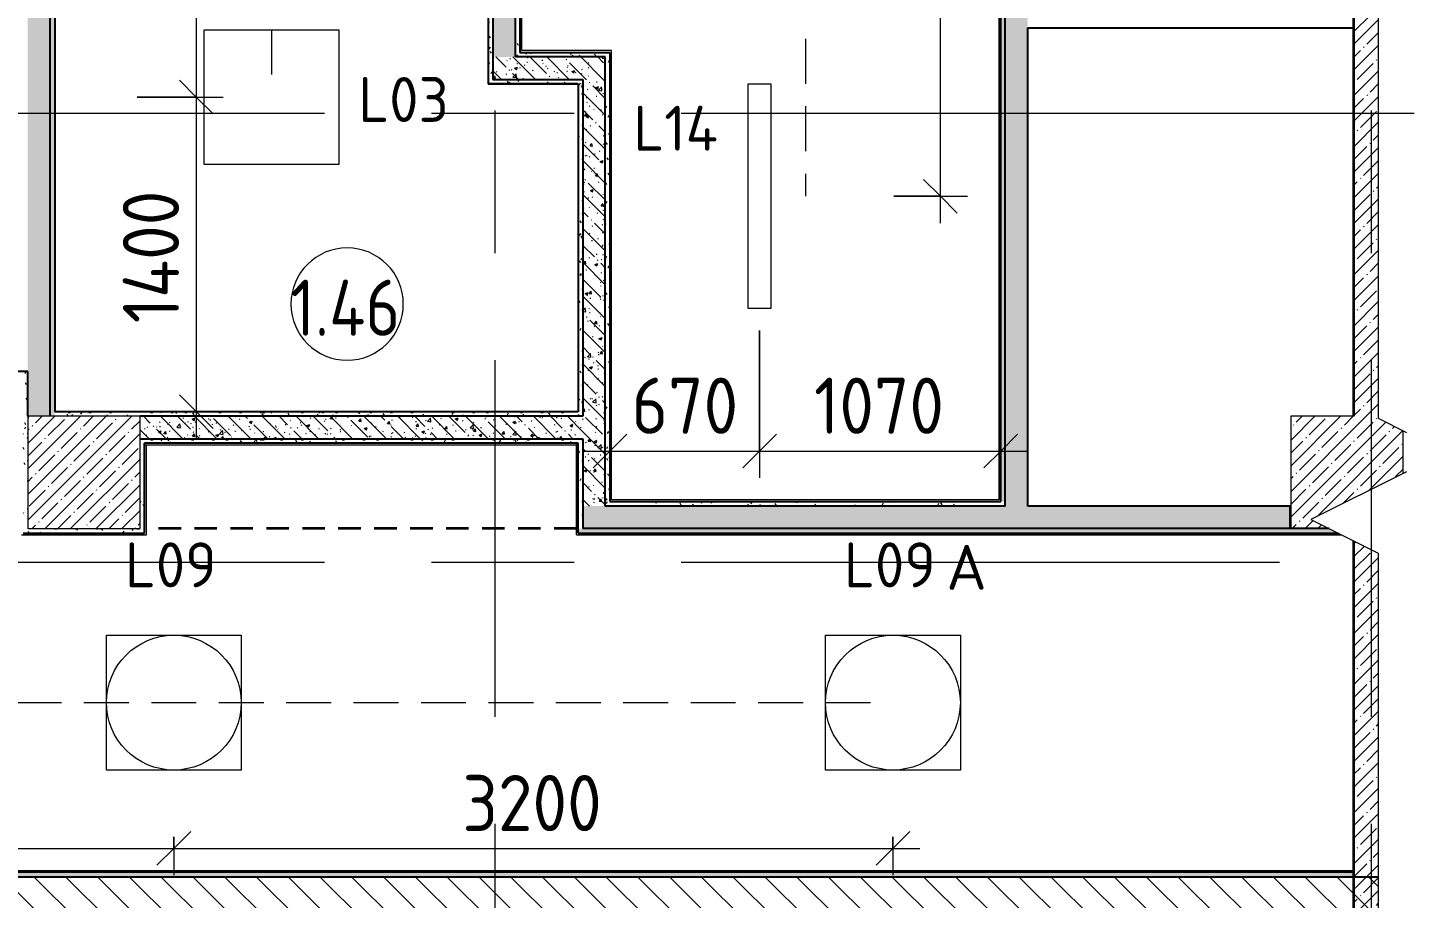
# Model space of a CAD drawing. Header units: millimetres. Extents: x 35802 to 233035, y -8553 to 29000.
# Drawn here: x 78580 to 84750, y 13504 to 17380 of the extents above; entities that cross this region are included whole.
import ezdxf

# ---------------------------------------------------------------- set-up
doc = ezdxf.new("R2010")
doc.units = ezdxf.units.MM
for name, pattern in [('200_ШТРИХ_ш1п0_6_', [160, 100, -60]), ('ADSK_Штрих_ш2 п1', [300, 200, -100]), ('Осевая', [3175, 635, -476.25, 1587.5, -476.25])]:
    doc.linetypes.add(name, pattern=pattern)
for name, color, linetype, lineweight in [('A-ANNO-DIMS', 7, 'Continuous', 9), ('A-ANNO-DIMS-100', 7, 'Continuous', 9), ('A-ANNO-NOTE', 7, 'Continuous', 9), ('A-AREA-1', 7, '200_ШТРИХ_ш1п0_6_', 35), ('A-AREA-IDEN', 7, 'Continuous', 9), ('A-DETL-1', 7, 'ADSK_Штрих_ш2 п1', 9), ('A-DETL-GENF', 7, 'Continuous', 9), ('E-LITE-EQPM-IDEN', 7, 'Continuous', 9), ('I-WALL', 7, 'Continuous', 9), ('S-COLS', 7, 'Continuous', 9), ('Оси', 7, 'Continuous', 9), ('Оси-2', 7, 'Осевая', 9)]:
    doc.layers.add(name, color=color, linetype=linetype, lineweight=lineweight)
for name, color, linetype, lineweight, true_color in [('A-WALL-1', 7, 'Continuous', 35, 0x3c3c3c), ('A-WALL-2', 7, 'Continuous', 25, 0x3c3c3c), ('A-WALL-FNSH-2', 7, 'Continuous', 13, 0x3c3c3c), ('G-ANNO-TEXT-1', 1, 'Continuous', 9, 0xff0000)]:
    doc.layers.add(name, color=color, linetype=linetype, lineweight=lineweight, true_color=true_color)
doc.styles.add('GOST Common', font='GOST_Common.ttf', dxfattribs={"height": 200})
doc.styles.add('GOST Common_1', font='GOST_Common.ttf', dxfattribs={"width": 0.9, "height": 250})
doc.styles.add('ISOCPEUR', font='isocpeur.ttf', dxfattribs={"width": 0.9, "height": 250})
doc.styles.add('ISOCPEUR_1', font='isocpeur.ttf', dxfattribs={"height": 200})
doc.dimstyles.new('ISO-2_5_0_9К_БОЛЬШОЙ', dxfattribs={"dimscale": 304.8, "dimtxt": 248.995294, "dimasz": 0.492126, "dimexe": 0.393701, "dimexo": 0.984252, "dimgap": 0, "dimtad": 1, "dimdec": 0, "dimrnd": 10, "dimzin": 0, "dimdsep": 46, "dimtxsty": 'ISOCPEUR', "dimblk1": 'OBLIQUE', "dimblk2": 'OBLIQUE', "dimsah": 1, "dimcen": 0.09, "dimdle": 0.393701, "dimazin": 0, "dimtfac": 1, "dimtdec": 4, "dimtix": 1, "dimtmove": 0, "dimatfit": 3, "dimfxl": 1, "dimtvp": 1, "dimtolj": 1, "dimtzin": 0, "dimarcsym": 2})
pattern_1 = [(45, (0, 0), (-57.02463, 57.02463), []), (45, (57.025, 0), (-57.02463, 57.02463), [100.806, -20.161, 3.353, -16.808])]
pattern_2 = [(135, (0, 0), (-75.43415, -75.43415), [106.68, -17.78, 3.556, -17.78]), (135, (0, 75.39), (-75.43415, -75.43415), []), (50, (0, 0), (127.52922, -11.15758), [13.335, -146.685]), (355, (0, 0), (-24.66966, 133.74002), [10.668, -117.348]), (100.451, (10.63, -0.93), (102.85973, 122.58178), [11.333, -124.663]), (46.184, (0, 35.56), (189.75516, -29.43036), [20.002, -220.027]), (96.636, (15.81, 33.1), (166.1822, 173.1996), [17, -186.995]), (351.184, (0, 35.56), (166.18393, 173.19757), [16.002, -176.022]), (21, (17.78, 26.67), (106.13027, -71.58603), [13.335, -146.685]), (326, (17.78, 26.67), (43.26188, 128.93175), [10.668, -117.348]), (71.451, (26.62, 20.7), (149.39198, 57.34505), [11.333, -124.663]), (37.5, (0, 0), (2.162228, 59.188357), [3.353, -112.573, 3.353, -115.773, -117.792]), (37.5, (0, 0), (2.162228, 59.188357), [-235.052, 3.353, -114.44]), (7.5, (0, 0), (46.773857, 70.126152), [3.353, -64.567, 3.353, -109.906, -44.894]), (7.5, (0, 0), (46.773857, 70.126152), [-181.178, 3.353, -41.542]), (327.5, (-39.65, 0), (94.91367, -4.010093), [3.353, -41.097, 3.353, -135.331, -184.023]), (327.5, (-39.65, 0), (94.91367, -4.010093), [-183.134, 3.353, -180.67]), (317.5, (-57.43, 0), (103.69057, 17.79882), [3.353, -54.432, 3.353, -88.748, -130.683]), (317.5, (-57.43, 0), (103.69057, 17.79882), [-149.885, 3.353, -127.33])]
pattern_3 = [(0, (0, 0), (121.92, 30.48), [10.058, -81.382, 10.058, -81.382, -487.68]), (0, (0, 0), (121.92, 30.48), [-182.88, 10.058, -172.822, 10.058, -81.382, -213.36]), (0, (0, 0), (121.92, 30.48), [-457.2, 10.058, -50.902, 10.058, -142.342]), (120, (45.72, 15.24), (-87.356454, 90.345817), [10.058, -81.382, 10.058, -81.382, -487.68]), (120, (45.72, 15.24), (-87.356454, 90.345817), [-182.88, 10.058, -172.822, 10.058, -81.382, -213.36]), (120, (45.72, 15.24), (-87.356454, 90.345817), [-457.2, 10.058, -50.902, 10.058, -142.342]), (240, (60.96, 76.2), (-34.563546, -120.825817), [10.058, -81.382, 10.058, -81.382, -487.68]), (240, (60.96, 76.2), (-34.563546, -120.825817), [-182.88, 10.058, -172.822, 10.058, -81.382, -213.36]), (240, (60.96, 76.2), (-34.563546, -120.825817), [-457.2, 10.058, -50.902, 10.058, -142.342])]

# ---------------------------------------------------------------- blocks, each defined once
blk = doc.blocks.new('BSC_Колонна _Прямоугольная - 500х500-V31-План расстановки осветительного оборудования 1 этажа в осях 12-23')
at = {"layer": 'S-COLS'}
h = blk.add_hatch(dxfattribs=at)
h.set_pattern_fill('FP_43', color=256, style=0, pattern_type=2)
h.set_pattern_definition([(45, (-78830, -15400), (-57.02463, 57.02463), []), (45, (-78772.975, -15400), (-57.02463, 57.02463), [100.806, -20.161, 3.353, -16.808])])
h.paths.add_polyline_path([(-250, -250), (250, -250), (250, 250), (-250, 250), (-250, -207.4)])
for p, q in [((250, 250), (-250, 250)), ((-250, 250), (-250, -250)), ((250, -250), (250, 250)), ((-250, -250), (250, -250))]:
    blk.add_line(p, q, dxfattribs=at)
blk = doc.blocks.new('DET_L_Линия разрыва - М100-30654842-План расстановки осветительного оборудования 1 этажа в осях 12-23')
at = {"layer": 'A-DETL-GENF'}
for p, q in [((11889.9, 300), (11739.9, 0)), ((12102.3, -124.9), (11889.9, 300)), ((11739.9, 0), (0, 0)), ((12339.9, 0), (12277.4, -124.9)), ((24079.7, 0), (12339.9, 0))]:
    blk.add_line(p, q, dxfattribs=at)
blk = doc.blocks.new('Марка_Помещения - Номер-25198446-План расстановки осветительного оборудования 1 этажа в осях 12-23')
at = {"layer": 'A-AREA-IDEN'}
for start, end in [(360, 180), (180, 360)]:
    blk.add_arc((0, 0), 2.5, start, end, dxfattribs=at)
blk = doc.blocks.new('DIMBLOCK129-План расстановки осветительного оборудования 1 этажа в осях 12-23')
at = {"layer": 'A-ANNO-DIMS-100', "lineweight": 20}
for p, q in [((79329.8, 18571), (79254.8, 18646)), ((79329.8, 18571), (79404.8, 18496)), ((79329.8, 17071), (79254.8, 17146)), ((79329.8, 17071), (79404.8, 16996))]:
    blk.add_line(p, q, dxfattribs=at)
at = {"layer": 'A-ANNO-DIMS-100'}
for p, q in [((79329.8, 18691), (79329.8, 17071)), ((79067.4, 18571), (79449.8, 18571)), ((79329.8, 18571), (79067.4, 18571)), ((79067.4, 17071), (79449.8, 17071)), ((79329.8, 17071), (79067.4, 17071))]:
    blk.add_line(p, q, dxfattribs=at)
at = {"layer": 'A-ANNO-DIMS-100', "color": 0, "insert": (79003.2, 17526.5), "char_height": 250, "width": 706.764, "attachment_point": 1, "rotation": 90, "line_spacing_factor": 1.149209, "style": 'ISOCPEUR'}
blk.add_mtext('1500', dxfattribs=at)
blk = doc.blocks.new('_Oblique')
at = {"color": 0, "linetype": 'ByBlock', "lineweight": -2}
blk.add_line((-0.5, -0.5), (0.5, 0.5), dxfattribs=at)
blk = doc.blocks.new('DIMBLOCK130-План расстановки осветительного оборудования 1 этажа в осях 12-23')
at = {"layer": 'A-ANNO-DIMS-100', "lineweight": 20}
for p, q in [((79329.8, 17071), (79254.8, 17146)), ((79329.8, 17071), (79404.8, 16996)), ((79329.8, 15671), (79254.8, 15746)), ((79329.8, 15671), (79404.8, 15596))]:
    blk.add_line(p, q, dxfattribs=at)
at = {"layer": 'A-ANNO-DIMS-100'}
for p, q in [((79067.4, 17071), (79449.8, 17071)), ((79329.8, 17071), (79067.4, 17071)), ((79329.8, 17071), (79329.8, 15551)), ((79135.8, 15671), (79449.8, 15671)), ((79329.8, 15671), (79135.8, 15671))]:
    blk.add_line(p, q, dxfattribs=at)
at = {"layer": 'A-ANNO-DIMS-100', "color": 0, "insert": (79003.2, 16064.5), "char_height": 250, "width": 735.494, "attachment_point": 1, "rotation": 90, "line_spacing_factor": 1.149209, "style": 'ISOCPEUR'}
blk.add_mtext('1400', dxfattribs=at)
blk = doc.blocks.new('DIMBLOCK131-План расстановки осветительного оборудования 1 этажа в осях 12-23')
at = {"layer": 'A-ANNO-DIMS-100'}
for p, q in [((81836.5, 16032.3), (81836.5, 15375.4)), ((81836.5, 15495.4), (81836.5, 16032.3)), ((81171, 15301.4), (81171, 15615.4)), ((81051, 15495.4), (81836.5, 15495.4)), ((81171, 15495.4), (81171, 15301.4))]:
    blk.add_line(p, q, dxfattribs=at)
at = {"layer": 'A-ANNO-DIMS-100', "lineweight": 20}
for p, q in [((81171, 15495.4), (81246, 15570.4)), ((81836.5, 15495.4), (81911.5, 15570.4)), ((81171, 15495.4), (81096, 15420.4)), ((81836.5, 15495.4), (81761.5, 15420.4))]:
    blk.add_line(p, q, dxfattribs=at)
at = {"layer": 'A-ANNO-DIMS-100', "color": 0, "insert": (81266.7, 15822), "char_height": 250, "width": 568.858, "attachment_point": 1, "line_spacing_factor": 1.149209, "style": 'ISOCPEUR'}
blk.add_mtext('670', dxfattribs=at)
blk = doc.blocks.new('DIMBLOCK132-План расстановки осветительного оборудования 1 этажа в осях 12-23')
at = {"layer": 'A-ANNO-DIMS-100'}
for p, q in [((81836.5, 16032.3), (81836.5, 15375.4)), ((81836.5, 15495.4), (81836.5, 16032.3)), ((82910, 15301.4), (82910, 15615.4)), ((81836.5, 15495.4), (83030, 15495.4)), ((82910, 15495.4), (82910, 15301.4))]:
    blk.add_line(p, q, dxfattribs=at)
at = {"layer": 'A-ANNO-DIMS-100', "lineweight": 20}
for p, q in [((81836.5, 15495.4), (81911.5, 15570.4)), ((82910, 15495.4), (82985, 15570.4)), ((81836.5, 15495.4), (81761.5, 15420.4)), ((82910, 15495.4), (82835, 15420.4))]:
    blk.add_line(p, q, dxfattribs=at)
at = {"layer": 'A-ANNO-DIMS-100', "color": 0, "insert": (82078.8, 15822), "char_height": 250, "width": 706.764, "attachment_point": 1, "line_spacing_factor": 1.149209, "style": 'ISOCPEUR'}
blk.add_mtext('1070', dxfattribs=at)
blk = doc.blocks.new('DIMBLOCK133-План расстановки осветительного оборудования 1 этажа в осях 12-23')
at = {"layer": 'A-ANNO-DIMS-100', "lineweight": 20}
for p, q in [((82641.6, 18830), (82566.6, 18905)), ((82641.6, 18830), (82716.6, 18755)), ((82641.6, 16629.8), (82566.6, 16704.8)), ((82641.6, 16629.8), (82716.6, 16554.8))]:
    blk.add_line(p, q, dxfattribs=at)
at = {"layer": 'A-ANNO-DIMS-100'}
for p, q in [((82434, 18830), (82761.6, 18830)), ((82641.6, 18830), (82434, 18830)), ((82641.6, 16509.8), (82641.6, 18830)), ((82434, 16629.8), (82761.6, 16629.8)), ((82641.6, 16629.8), (82434, 16629.8))]:
    blk.add_line(p, q, dxfattribs=at)
at = {"layer": 'A-ANNO-DIMS-100', "color": 0, "insert": (82314.9, 17413.8), "char_height": 250, "width": 758.478, "attachment_point": 1, "rotation": 90, "line_spacing_factor": 1.149209, "style": 'ISOCPEUR'}
blk.add_mtext('2200', dxfattribs=at)
blk = doc.blocks.new('DIMBLOCK189-План расстановки осветительного оборудования 1 этажа в осях 12-23')
at = {"layer": 'A-ANNO-DIMS-100', "lineweight": 20}
for p, q in [((76030, 13726.3), (76105, 13801.3)), ((79230, 13726.3), (79305, 13801.3)), ((76030, 13726.3), (75955, 13651.3)), ((79230, 13726.3), (79155, 13651.3))]:
    blk.add_line(p, q, dxfattribs=at)
at = {"layer": 'A-ANNO-DIMS-100'}
for p, q in [((76030, 13777.5), (76030, 13606.3)), ((76030, 13726.3), (76030, 13777.5)), ((79230, 13777.5), (79230, 13606.3)), ((79230, 13726.3), (79230, 13777.5)), ((76030, 13726.3), (79230, 13726.3))]:
    blk.add_line(p, q, dxfattribs=at)
at = {"layer": 'A-ANNO-DIMS-100', "color": 0, "insert": (77314, 14052.9), "char_height": 250, "width": 758.478, "attachment_point": 1, "line_spacing_factor": 1.149209, "style": 'ISOCPEUR'}
blk.add_mtext('3200', dxfattribs=at)
blk = doc.blocks.new('DIMBLOCK190-План расстановки осветительного оборудования 1 этажа в осях 12-23')
at = {"layer": 'A-ANNO-DIMS-100', "lineweight": 20}
for p, q in [((79230, 13726.3), (79305, 13801.3)), ((82430, 13726.3), (82505, 13801.3)), ((79230, 13726.3), (79155, 13651.3)), ((82430, 13726.3), (82355, 13651.3))]:
    blk.add_line(p, q, dxfattribs=at)
at = {"layer": 'A-ANNO-DIMS-100'}
for p, q in [((79230, 13777.5), (79230, 13606.3)), ((79230, 13726.3), (79230, 13777.5)), ((82430, 13777.5), (82430, 13606.3)), ((82430, 13726.3), (82430, 13777.5)), ((79230, 13726.3), (82550, 13726.3))]:
    blk.add_line(p, q, dxfattribs=at)
at = {"layer": 'A-ANNO-DIMS-100', "color": 0, "insert": (80514, 14052.9), "char_height": 250, "width": 758.478, "attachment_point": 1, "line_spacing_factor": 1.149209, "style": 'ISOCPEUR'}
blk.add_mtext('3200', dxfattribs=at)

msp = doc.modelspace()

# ---------------------------------------------------------------- hatches: boundary and pattern name
at = {"layer": 'I-WALL'}
h = msp.add_hatch(dxfattribs=at)
h.set_pattern_fill('FP_21', color=256, style=0, pattern_type=2)
h.set_pattern_definition(pattern_2)
h.paths.add_polyline_path([(78579.8, 15150), (78580, 15150.8), (78580, 15650), (78679.8, 15650), (78679.8, 18600), (78580, 18600), (78580, 19100), (78679.8, 19100), (78679.8, 21150), (78579.8, 21150), (78579.8, 15192.6)])
h = msp.add_hatch(dxfattribs=at)
h.set_pattern_fill('FP_67', color=256, style=0, pattern_type=2)
h.set_pattern_definition(pattern_3)
h.paths.add_polyline_path([(80630, 17150), (80650, 17150), (80650, 20050), (80630, 20050), (80630, 17261)])
h = msp.add_hatch(dxfattribs=at)
h.set_pattern_fill('FP_21', color=256, style=0, pattern_type=2)
h.set_pattern_definition(pattern_2)
h.paths.add_polyline_path([(80750, 17250), (80750, 20050), (80650, 20050), (80650, 17250)])
h = msp.add_hatch(dxfattribs=at)
h.set_pattern_fill('FP_67', color=256, style=0, pattern_type=2)
h.set_pattern_definition(pattern_3)
h.paths.add_polyline_path([(82930, 15270), (82930, 20050), (82910, 20050), (82910, 15270)])
h = msp.add_hatch(dxfattribs=at)
h.set_pattern_fill('FP_21', color=256, style=0, pattern_type=2)
h.set_pattern_definition(pattern_2)
h.paths.add_polyline_path([(83030, 15250), (83030, 20050), (82930, 20050), (82930, 15250)])
h = msp.add_hatch(dxfattribs=at)
h.set_pattern_fill('FP_67', color=256, style=0, pattern_type=2)
h.set_pattern_definition(pattern_3)
h.paths.add_polyline_path([(80770, 17250), (80770, 19730), (80750, 19730), (80750, 17250)])
h = msp.add_hatch(dxfattribs=at)
h.set_pattern_fill('FP_67', color=256, style=0, pattern_type=2)
h.set_pattern_definition(pattern_3)
h.paths.add_polyline_path([(78679.8, 15650), (78699.8, 15650), (78699.8, 18580), (78679.8, 18580), (78679.8, 17261)])
h = msp.add_hatch(dxfattribs=at)
h.set_pattern_fill('FP_1', color=256, style=0, pattern_type=2)
h.set_pattern_definition(pattern_1)
h.paths.add_polyline_path([(84590, 15650), (84590, 18600), (84480, 18600), (84480, 15650)])
h = msp.add_hatch(dxfattribs=at)
h.set_pattern_fill('FP_21', color=256, style=0, pattern_type=2)
h.set_pattern_definition(pattern_2)
h.paths.add_polyline_path([(81050, 17150), (81150, 17150), (81150, 17250), (80650, 17250), (80650, 17150)])
h = msp.add_hatch(dxfattribs=at)
h.set_pattern_fill('FP_67', color=256, style=0, pattern_type=2)
h.set_pattern_definition(pattern_3)
h.paths.add_polyline_path([(81150, 17250), (81170, 17250), (81170, 17270), (80770, 17270), (80770, 17250)])
h = msp.add_hatch(dxfattribs=at)
h.set_pattern_fill('FP_67', color=256, style=0, pattern_type=2)
h.set_pattern_definition(pattern_3)
h.paths.add_polyline_path([(81170, 15250), (81170, 17250), (81150, 17250), (81150, 15250)])
h = msp.add_hatch(dxfattribs=at)
h.set_pattern_fill('FP_67', color=256, style=0, pattern_type=2)
h.set_pattern_definition(pattern_3)
h.paths.add_polyline_path([(81029, 17130), (81030, 17130), (81030, 17150), (80630, 17150), (80630, 17130)])
h = msp.add_hatch(dxfattribs=at)
h.set_pattern_fill('FP_67', color=256, style=0, pattern_type=2)
h.set_pattern_definition(pattern_3)
h.paths.add_polyline_path([(81030, 15670), (81050, 15670), (81050, 17150), (81030, 17150), (81030, 15683)])
h = msp.add_hatch(dxfattribs=at)
h.set_pattern_fill('FP_21', color=256, style=0, pattern_type=2)
h.set_pattern_definition(pattern_2)
h.paths.add_polyline_path([(81150, 15250), (81150, 17150), (81050, 17150), (81050, 15250)])
h = msp.add_hatch(dxfattribs=at)
h.set_pattern_fill('FP_67', color=256, style=0, pattern_type=2)
h.set_pattern_definition(pattern_3)
h.paths.add_polyline_path([(78560, 15150), (78580, 15150), (78580, 15850), (78560, 15850), (78560, 15192.6)])
h = msp.add_hatch(dxfattribs=at)
h.set_pattern_fill('FP_67', color=256, style=0, pattern_type=2)
h.set_pattern_definition(pattern_3)
h.paths.add_polyline_path([(81050, 15650), (81050, 15670), (78699.8, 15670), (78699.8, 15650), (80361.9, 15650)])
h = msp.add_hatch(dxfattribs=at)
h.set_pattern_fill('FP_21', color=256, style=0, pattern_type=2)
h.set_pattern_definition(pattern_2)
h.paths.add_polyline_path([(81050, 15550), (81050, 15650), (79080, 15650), (79080, 15550), (80361.9, 15550)])
h = msp.add_hatch(dxfattribs=at)
h.set_pattern_fill('FP_67', color=256, style=0, pattern_type=2)
h.set_pattern_definition(pattern_3)
h.paths.add_polyline_path([(81022, 15530), (81030, 15530), (81030, 15550), (79080, 15550), (79080, 15530), (80361.9, 15530)])
h = msp.add_hatch(dxfattribs=at)
h.set_pattern_fill('FP_67', color=256, style=0, pattern_type=2)
h.set_pattern_definition(pattern_3)
h.paths.add_polyline_path([(81030, 15150), (81050, 15150), (81050, 15550), (81030, 15550), (81030, 15192.6)])
h = msp.add_hatch(dxfattribs=at)
h.set_pattern_fill('FP_67', color=256, style=0, pattern_type=2)
h.set_pattern_definition(pattern_3)
h.paths.add_polyline_path([(79100, 15130), (79100, 15530), (79080, 15530), (79080, 15130)])
h = msp.add_hatch(dxfattribs=at)
h.set_pattern_fill('FP_21', color=256, style=0, pattern_type=2)
h.set_pattern_definition(pattern_2)
h.paths.add_polyline_path([(84198.4, 15150), (84198.4, 15250), (81050, 15250), (81050, 15150), (83263.9, 15150)])
h = msp.add_hatch(dxfattribs=at)
h.set_pattern_fill('FP_67', color=256, style=0, pattern_type=2)
h.set_pattern_definition(pattern_3)
h.paths.add_polyline_path([(82930, 15250), (82930, 15270), (81170, 15270), (81170, 15250), (81812.9, 15250)])
h = msp.add_hatch(dxfattribs=at)
h.set_pattern_fill('FP_67', color=256, style=0, pattern_type=2)
h.set_pattern_definition(pattern_3)
h.paths.add_polyline_path([(78560, 15130), (78579.8, 15150), (78560, 15150)])
h.paths.add_polyline_path([(79080, 15130), (79080, 15150), (78580, 15150), (78560, 15130), (78910.9, 15130)])
h = msp.add_hatch(dxfattribs=at)
h.set_pattern_fill('FP_67', color=256, style=0, pattern_type=2)
h.set_pattern_definition(pattern_3)
h.paths.add_polyline_path([(84411.8, 15130), (84371.8, 15150), (81030, 15150), (81030, 15130), (84290, 15130)])
h = msp.add_hatch(dxfattribs=at)
h.set_pattern_fill('FP_1', color=256, style=0, pattern_type=2)
h.set_pattern_definition(pattern_1)
h.paths.add_polyline_path([(84480, 11550), (84590, 11550), (84590, 15040.9), (84480, 15095.9), (84480, 11570)])
h = msp.add_hatch(dxfattribs=at)
h.set_pattern_fill('FP_20', color=256, style=0, pattern_type=2)
h.set_pattern_definition([(135, (0, 0), (-70.71068, -70.71068), [])])
h.paths.add_polyline_path([(84590, 13400), (84590, 13600), (68650, 13600), (68650, 13400), (83263.9, 13400)])
h = msp.add_hatch(dxfattribs=at)
h.set_pattern_fill('FP_67', color=256, style=0, pattern_type=2)
h.set_pattern_definition(pattern_3)
h.paths.add_polyline_path([(84480, 13600), (84480, 13620), (70810, 13620), (70810, 13600), (83263.9, 13600)])
at = {"layer": 'S-COLS'}
h = msp.add_hatch(dxfattribs=at)
h.set_pattern_fill('FP_1', color=256, style=0, pattern_type=2)
h.set_pattern_definition(pattern_1)
h.paths.add_polyline_path([(84200, 15150), (84371.8, 15150), (84290, 15190.9), (84700, 15395.9), (84700, 15585.9), (84590, 15640.9), (84590, 15650), (84200, 15650), (84200, 15192.6)])

# ---------------------------------------------------------------- linework, layer by layer
at = {"layer": 'A-ANNO-NOTE'}
for p, q in [((79364.9, 17371), (79964.9, 17371)), ((79364.9, 16771), (79364.9, 17371)), ((79964.9, 17371), (79964.9, 16771)), ((81786.5, 16129.8), (81786.5, 17129.8)), ((81786.5, 17129.8), (81886.5, 17129.8)), ((81886.5, 17129.8), (81886.5, 16129.8)), ((79964.9, 16771), (79364.9, 16771)), ((81886.5, 16129.8), (81786.5, 16129.8)), ((78930, 14675), (79530, 14675)), ((78930, 14075), (78930, 14675)), ((79530, 14675), (79530, 14075)), ((82130, 14675), (82730, 14675)), ((82130, 14075), (82130, 14675)), ((82730, 14675), (82730, 14075)), ((79530, 14075), (78930, 14075)), ((82730, 14075), (82130, 14075))]:
    msp.add_line(p, q, dxfattribs=at)
for centre in [(79230, 14375), (82430, 14375)]:
    msp.add_circle(centre, 300, dxfattribs=at)
at = {"layer": 'A-AREA-1'}
msp.add_line((81022, 15150), (79108, 15150), dxfattribs=at)
at = {"layer": 'A-DETL-1'}
for p, q in [((82040.5, 18830), (82040.5, 16629.8)), ((79664.9, 18571), (79664.9, 17071)), ((72830, 14375), (82430, 14375))]:
    msp.add_line(p, q, dxfattribs=at)
at = {"layer": 'A-WALL-1'}
for p, q in [((84480, 18600), (84480, 15650)), ((84480, 15095.9), (84480, 11550))]:
    msp.add_line(p, q, dxfattribs=at)
at = {"layer": 'A-WALL-2'}
for p, q in [((80630, 17130), (80630, 20030)), ((80650, 20050), (80650, 17150)), ((82910, 15270), (82910, 20030)), ((82930, 15250), (82930, 20050)), ((80750, 17250), (80750, 19750)), ((80770, 19730), (80770, 17270)), ((78679.8, 15650), (78679.8, 18600)), ((78699.8, 18580), (78699.8, 15670)), ((83030, 17380), (84480, 17380)), ((83030, 15250), (83030, 17380)), ((81150, 17250), (80750, 17250)), ((80770, 17270), (81170, 17270)), ((81150, 15250), (81150, 17250)), ((81170, 17270), (81170, 15270)), ((81030, 17130), (80630, 17130)), ((80650, 17150), (81050, 17150)), ((81030, 17130), (81030, 15670)), ((81050, 17150), (81050, 15650)), ((78580, 15850), (76419.8, 15850)), ((78580, 15650), (78580, 15850)), ((81030, 15670), (78699.8, 15670)), ((81050, 15650), (79080, 15650)), ((79080, 15550), (81050, 15550)), ((81050, 15550), (81050, 15150)), ((79100, 15130), (79100, 15530)), ((81030, 15530), (79100, 15530)), ((81030, 15130), (81030, 15530)), ((82930, 15250), (81150, 15250)), ((81170, 15270), (82910, 15270)), ((84198.4, 15250), (83030, 15250)), ((84198.4, 15150), (84198.4, 15250)), ((78560, 15130), (79100, 15130)), ((81030, 15130), (84411.8, 15130)), ((84371.8, 15150), (81050, 15150)), ((70810, 13600), (84590, 13600)), ((84480, 13620), (70830, 13620))]:
    msp.add_line(p, q, dxfattribs=at)
at = {"layer": 'A-WALL-FNSH-2'}
for p, q in [((80629, 20029), (80629, 17129)), ((82902, 20022), (82902, 15278)), ((80778, 17278), (80778, 19722)), ((78700.8, 15671), (78700.8, 18579)), ((81178, 17278), (80778, 17278)), ((81178, 15278), (81178, 17278)), ((80629, 17129), (81029, 17129)), ((81029, 17129), (81029, 15671)), ((81029, 15671), (78700.8, 15671)), ((81022, 15522), (79100, 15522)), ((79108, 15122), (79108, 15522)), ((81022, 15122), (81022, 15530)), ((82902, 15278), (81178, 15278)), ((78552, 15122), (79108, 15122)), ((81022, 15122), (84427.8, 15122)), ((70830, 13628), (84480, 13628))]:
    msp.add_line(p, q, dxfattribs=at)
at = {"layer": 'S-COLS'}
for p, q in [((84480, 15650), (84200, 15650)), ((84200, 15650), (84200, 15150)), ((84700, 15395.9), (84700, 15585.9)), ((84200, 15150), (84371.8, 15150))]:
    msp.add_line(p, q, dxfattribs=at)
at = {"layer": 'Оси'}
for p, q in [((82250, 17000), (84750, 17000)), ((81650, 15000), (84150, 15000))]:
    msp.add_line(p, q, dxfattribs=at)
at = {"layer": 'Оси-2'}
for p, q in [((80660, 501), (80660, 24890.1)), ((84560, 501), (84560, 19415.1)), ((39101.6, 17000), (82250, 17000)), ((39101.6, 15000), (81650, 15000))]:
    msp.add_line(p, q, dxfattribs=at)

# ---------------------------------------------------------------- block references
at = {"layer": 'A-AREA-IDEN', "xscale": 99.99999999999993, "yscale": 99.99999999999993, "zscale": 99.99999999999993}
msp.add_blockref('Марка_Помещения - Номер-25198446-План расстановки осветительного оборудования 1 этажа в осях 12-23', (80001.3, 16149.7), dxfattribs=at)
at = {"layer": 'A-DETL-GENF', "rotation": 90.00000000000031}
msp.add_blockref('DET_L_Линия разрыва - М100-30654842-План расстановки осветительного оборудования 1 этажа в осях 12-23', (84590, 3301.1), dxfattribs=at)
at = {"layer": 'S-COLS'}
msp.add_blockref('BSC_Колонна _Прямоугольная - 500х500-V31-План расстановки осветительного оборудования 1 этажа в осях 12-23', (78830, 15400), dxfattribs=at)

# ---------------------------------------------------------------- texts
at = {"layer": 'A-AREA-IDEN', "insert": (79750.4, 16258.3), "char_height": 250, "width": 627.721, "attachment_point": 1, "style": 'GOST Common_1'}
msp.add_mtext('1.46', dxfattribs=at)
at = {"layer": 'E-LITE-EQPM-IDEN', "char_height": 200, "attachment_point": 1, "style": 'GOST Common'}
for s, insert, width in [('L03', (80051, 17160.3), 521.097), ('L14', (81274.9, 17032.5), 497.046), ('L09', (79012.4, 15088.6), 529.114), ('L09', (82212.4, 15088.6), 529.114)]:
    msp.add_mtext(s, dxfattribs=dict(at, insert=insert, width=width))
at = {"layer": 'G-ANNO-TEXT-1', "insert": (82667.7, 15077.6), "char_height": 200, "width": 224.472, "attachment_point": 1, "style": 'ISOCPEUR_1'}
msp.add_mtext('\\fISOCPEUR|b0|i0|c204|p34|;А', dxfattribs=at)

# ---------------------------------------------------------------- dimensions: what is measured, and where the dimension line sits
at = {"layer": 'A-ANNO-DIMS'}
for base, p1, p2, override, picture, middle in [((82641.6, 18830), (82134, 16629.8), (82134, 18830), {"dimpost": '<>', "dimfxl": 2200.249805}, 'DIMBLOCK133-План расстановки осветительного оборудования 1 этажа в осях 12-23', (82516.6, 17729.9)), ((79329.8, 17071), (79367.4, 18571), (79367.4, 17071), {"dimpost": '<>', "dimfxl": 1500}, 'DIMBLOCK129-План расстановки осветительного оборудования 1 этажа в осях 12-23', (79204.8, 17821)), ((79329.8, 15671), (79367.4, 17071), (79435.8, 15671), {"dimpost": '<>', "dimfxl": 1401.671348}, 'DIMBLOCK130-План расстановки осветительного оборудования 1 этажа в осях 12-23', (79204.8, 16371))]:
    dim = msp.add_linear_dim(base=base, p1=p1, p2=p2, angle=90, dimstyle='ISO-2_5_0_9К_БОЛЬШОЙ', override=override, dxfattribs=at)
    dim.commit()
    dim.dimension.update_dxf_attribs({"geometry": picture, "text_midpoint": middle})
for base, p1, p2, override, picture, middle in [((81836.49996, 15495.37938), (81170.99997, 15601.4454), (81836.49996, 16332.25007), {"dimpost": '<>', "dimfxl": 988.415753}, 'DIMBLOCK131-План расстановки осветительного оборудования 1 этажа в осях 12-23', (81503.74996, 15620.37938)), ((82909.9999, 15495.3794), (81836.5, 16332.2501), (82909.9999, 15601.4454), {"dimpost": '<>', "dimfxl": 1298.64456}, 'DIMBLOCK132-План расстановки осветительного оборудования 1 этажа в осях 12-23', (82373.25, 15620.3794)), ((79230, 13726.3), (76030, 14077.5), (79230, 14077.5), {"dimpost": '<>', "dimfxl": 3200}, 'DIMBLOCK189-План расстановки осветительного оборудования 1 этажа в осях 12-23', (77630, 13851.3)), ((82430, 13726.3), (79230, 14077.5), (82430, 14077.5), {"dimpost": '<>', "dimfxl": 3199.999941}, 'DIMBLOCK190-План расстановки осветительного оборудования 1 этажа в осях 12-23', (80830, 13851.3))]:
    dim = msp.add_linear_dim(base=base, p1=p1, p2=p2, dimstyle='ISO-2_5_0_9К_БОЛЬШОЙ', override=override, dxfattribs=at)
    dim.commit()
    dim.dimension.update_dxf_attribs({"geometry": picture, "text_midpoint": middle})

doc.saveas('drawing.dxf')
